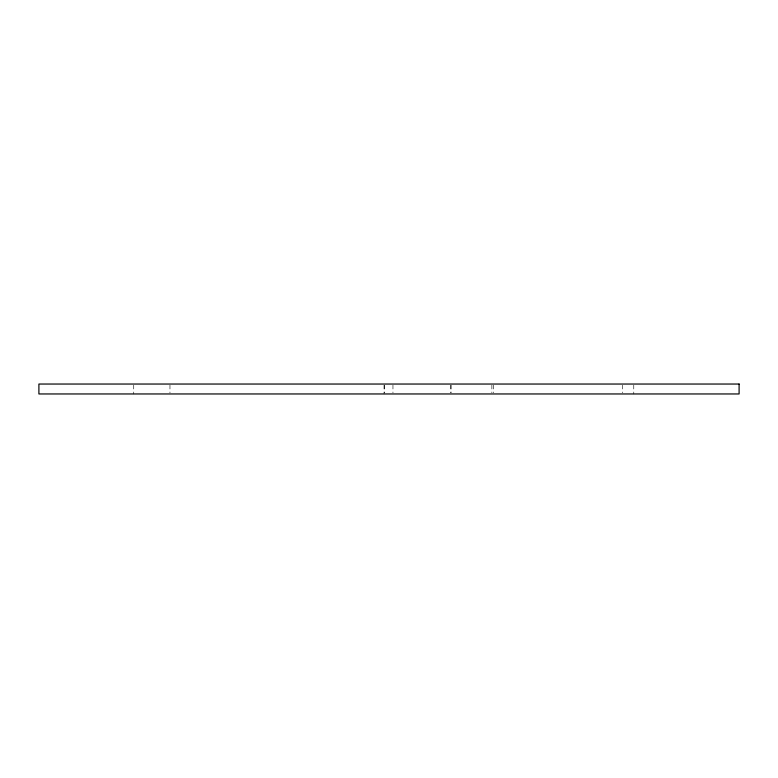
<?xml version="1.0" encoding="UTF-8"?>
<svg xmlns="http://www.w3.org/2000/svg" width="778" height="778" viewBox="0 0 778 778"><rect width="100%" height="100%" fill="white"/><g stroke="black" fill="none" stroke-linecap="round" stroke-linejoin="round"><path stroke-width="0.58" stroke-dasharray="3.89 2.92" d="M633.769 385.149L633.769 393.96M622.351 385.149L622.351 392.851M493.32 385.149L493.32 392.851M491.881 385.149L491.881 392.851M451.143 385.149L451.143 392.851M450.365 385.149L450.365 392.851M392.958 385.149L392.958 392.851M384.488 385.149L384.488 392.851M384.04 385.149L384.04 393.96M169.964 385.149L169.964 392.851M133.728 385.149L133.728 393.96"/><path stroke-width="1.17" d="M739.1 384.04L38.9 384.04L38.9 393.96L739.1 393.96L739.1 384.04"/></g></svg>
